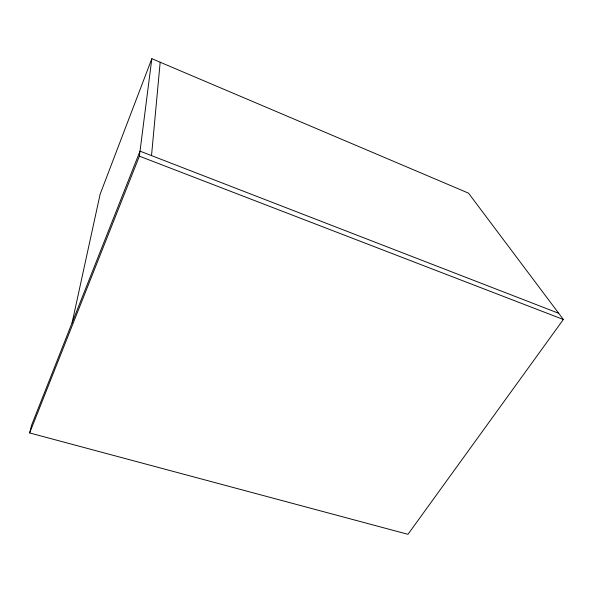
<?xml version="1.0" encoding="UTF-8"?>
<svg xmlns="http://www.w3.org/2000/svg" width="593" height="593" viewBox="0 0 593 593"><rect width="100%" height="100%" fill="white"/><g stroke="black" fill="none" stroke-linecap="round" stroke-linejoin="round"><path stroke-width="0.89" d="M151.519 155.611L160.169 62.228M29.65 432.942L139.37 156.167L151.838 58.685L468.5 193.14L563.35 319.494L407.977 534.315L29.65 432.942L31.525 425.374L140.015 151.148L558.68 313.282M72.064 322.911L100.128 194.222L151.838 58.685M139.37 156.167L563.35 319.494"/></g></svg>
